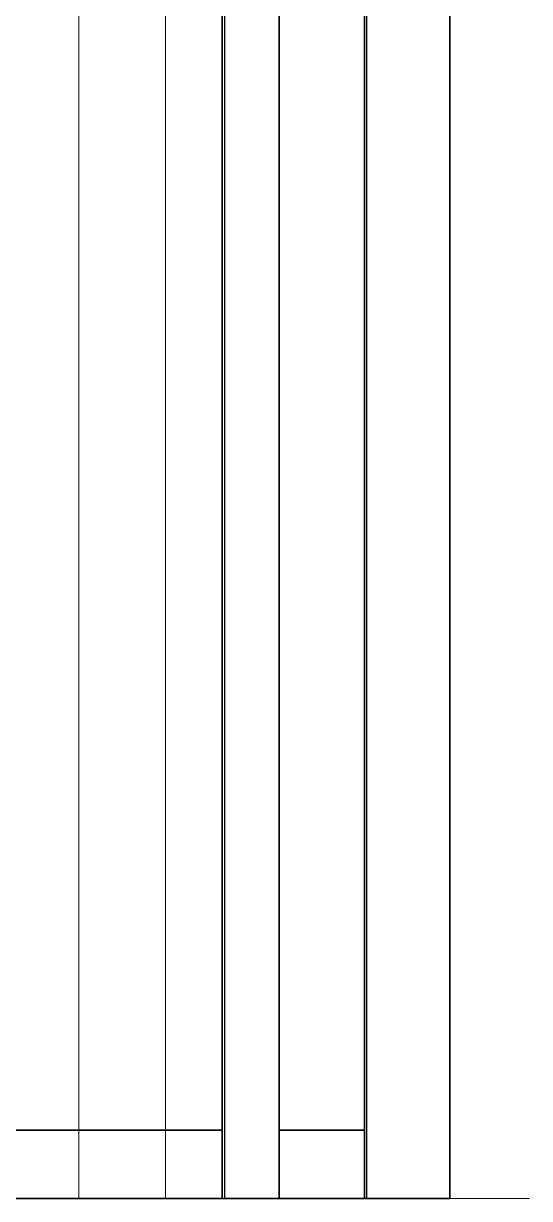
# Model space of a CAD drawing. Header units: millimetres. Extents: x -1379 to 1385823, y -4884429 to 548763.
# Drawn here: x 328459 to 328904, y -2335150 to -2334118 of the extents above; entities that cross this region are included whole.
import ezdxf

# ---------------------------------------------------------------- set-up
doc = ezdxf.new("R2010")
doc.units = ezdxf.units.MM
doc.layers.add('000 - CONCRETE_EX_LOUVERS_DEF_SUB', color=7, linetype='Continuous', plot=False)

# ---------------------------------------------------------------- blocks, each defined once
blk = doc.blocks.new('DPA_CP_Entrance Louver Grill Vertical Z - Louver Grill Vertical Z-5247632-IV01 - ELEVATION 4')
at = {"layer": '000 - CONCRETE_EX_LOUVERS_DEF_SUB', "color": 7}
for p, q in [((2315227.7, 109825), (2315227.7, 111625)), ((2315277.7, 111625), (2315277.7, 109825)), ((2315277.7, 109825), (2315277.7, 111625)), ((2315277.7, 111625), (2315277.7, 109825)), ((2315277.7, 109825), (2315277.7, 111625)), ((2315352.7, 111625), (2315352.7, 109825)), ((2315352.7, 109825), (2315352.7, 111625)), ((2315352.7, 111625), (2315352.7, 109825)), ((2315352.7, 109825), (2315352.7, 111625)), ((2315354.7, 109825), (2315354.7, 111625)), ((2315354.7, 109825), (2315354.7, 111625)), ((2315427.7, 111625), (2315427.7, 109825)), ((2315427.7, 111625), (2315427.7, 109825)), ((2315427.7, 109825), (2315427.7, 111625)), ((2315427.7, 109825), (2315427.7, 111625)), ((2315227.7, 109885), (2315227.7, 111575)), ((2315227.7, 109885), (2315227.7, 111575)), ((2315227.7, 109885), (2315227.7, 111575)), ((2315277.7, 109825), (2315277.7, 109885)), ((2315277.7, 109885), (2315352.7, 109885)), ((2315352.7, 109885), (2315277.7, 109885)), ((2315277.7, 109885), (2315277.7, 109825)), ((2315352.7, 109885), (2315352.7, 109825)), ((2315352.7, 109825), (2315352.7, 109885)), ((2315277.7, 109825), (2315227.7, 109825)), ((2315227.7, 109825), (2315277.7, 109825)), ((2315277.7, 109825), (2315227.7, 109825)), ((2315227.7, 109825), (2315277.7, 109825)), ((2315352.7, 109825), (2315277.7, 109825)), ((2315277.7, 109825), (2315352.7, 109825)), ((2315353.3, 109825), (2315354.7, 109825)), ((2315427.7, 109825), (2315353.3, 109825)), ((2315353.3, 109825), (2315427.7, 109825)), ((2315354.7, 109825), (2315353.3, 109825)), ((2315354.7, 109825), (2315427.7, 109825)), ((2315427.7, 109825), (2315354.7, 109825))]:
    blk.add_line(p, q, dxfattribs=at)
blk = doc.blocks.new('GM_Louver Grill Vertical Z1 - Z Profile-5053999-IV01 - ELEVATION 4')
at = {"layer": '000 - CONCRETE_EX_LOUVERS_DEF_SUB', "color": 7, "lineweight": 9}
for p, q in [((2315352.7, 111625), (2315352.7, 109825)), ((2315352.7, 109825), (2315352.7, 111625)), ((2315427.7, 109825), (2315427.7, 111625)), ((2315427.7, 109825), (2315427.7, 111625)), ((2315427.7, 109825), (2315427.7, 111625)), ((2315353.3, 109825), (2315354.7, 109825)), ((2315425.7, 109825), (2315353.3, 109825)), ((2315354.7, 109825), (2315427.7, 109825)), ((2315427.7, 109825), (2315425.7, 109825))]:
    blk.add_line(p, q, dxfattribs=at)
blk = doc.blocks.new('DPA_CP_Entrance Louver Grill Vertical Z - Louver Grill Vertical Z-5053933-IV01 - ELEVATION 4')
at = {"layer": '000 - CONCRETE_EX_LOUVERS_DEF_SUB', "color": 7}
for p, q in [((2315277.7, 111625), (2315277.7, 109825)), ((2315277.7, 109825), (2315277.7, 111625)), ((2315277.7, 111625), (2315277.7, 109825)), ((2315277.7, 109825), (2315277.7, 111625)), ((2315352.7, 111625), (2315352.7, 109825)), ((2315352.7, 109825), (2315352.7, 111625)), ((2315352.7, 111625), (2315352.7, 109825)), ((2315352.7, 109825), (2315352.7, 111625)), ((2315427.7, 111625), (2315427.7, 109825)), ((2315427.7, 111625), (2315427.7, 109825)), ((2315427.7, 109825), (2315427.7, 111625)), ((2315427.7, 109825), (2315427.7, 111625)), ((2315227.7, 109885), (2315227.7, 111575)), ((2315227.7, 109885), (2315227.7, 111575)), ((2315227.7, 109885), (2315227.7, 111575)), ((2315227.7, 109885), (2315227.7, 111575)), ((2315277.7, 109825), (2315277.7, 109885)), ((2315277.7, 109885), (2315352.7, 109885)), ((2315352.7, 109885), (2315277.7, 109885)), ((2315277.7, 109885), (2315277.7, 109825)), ((2315352.7, 109885), (2315352.7, 109825)), ((2315352.7, 109825), (2315352.7, 109885)), ((2315277.7, 109825), (2315227.7, 109825)), ((2315227.7, 109825), (2315277.7, 109825)), ((2315277.7, 109825), (2315227.7, 109825)), ((2315227.7, 109825), (2315277.7, 109825)), ((2315352.7, 109825), (2315277.7, 109825)), ((2315277.7, 109825), (2315352.7, 109825)), ((2315353.3, 109825), (2315354.7, 109825)), ((2315427.7, 109825), (2315353.3, 109825)), ((2315353.3, 109825), (2315427.7, 109825)), ((2315354.7, 109825), (2315353.3, 109825)), ((2315354.7, 109825), (2315427.7, 109825)), ((2315427.7, 109825), (2315354.7, 109825))]:
    blk.add_line(p, q, dxfattribs=at)
blk = doc.blocks.new('DPA_CP_Entrance Louver Grill Vertical Z - Louver Grill Vertical Z-V168-IV01 - ELEVATION 4')
at = {"layer": '000 - CONCRETE_EX_LOUVERS_DEF_SUB', "color": 7}
for p, q in [((2315277.7, 111625), (2315277.7, 109825)), ((2315277.7, 109825), (2315277.7, 111625)), ((2315277.7, 111625), (2315277.7, 109825)), ((2315277.7, 109825), (2315277.7, 111625)), ((2315352.7, 111625), (2315352.7, 109825)), ((2315352.7, 109825), (2315352.7, 111625)), ((2315352.7, 111625), (2315352.7, 109825)), ((2315352.7, 109825), (2315352.7, 111625)), ((2315427.7, 111625), (2315427.7, 109825)), ((2315427.7, 111625), (2315427.7, 109825)), ((2315427.7, 109825), (2315427.7, 111625)), ((2315427.7, 109825), (2315427.7, 111625)), ((2315227.7, 109885), (2315227.7, 111575)), ((2315227.7, 109885), (2315227.7, 111575)), ((2315227.7, 109885), (2315227.7, 111575)), ((2315227.7, 109885), (2315227.7, 111575)), ((2315277.7, 109825), (2315277.7, 109885)), ((2315277.7, 109885), (2315352.7, 109885)), ((2315352.7, 109885), (2315277.7, 109885)), ((2315277.7, 109885), (2315277.7, 109825)), ((2315352.7, 109885), (2315352.7, 109825)), ((2315352.7, 109825), (2315352.7, 109885)), ((2315277.7, 109825), (2315227.7, 109825)), ((2315227.7, 109825), (2315277.7, 109825)), ((2315277.7, 109825), (2315227.7, 109825)), ((2315227.7, 109825), (2315277.7, 109825)), ((2315352.7, 109825), (2315277.7, 109825)), ((2315277.7, 109825), (2315352.7, 109825)), ((2315353.3, 109825), (2315354.7, 109825)), ((2315427.7, 109825), (2315353.3, 109825)), ((2315353.3, 109825), (2315427.7, 109825)), ((2315354.7, 109825), (2315353.3, 109825)), ((2315354.7, 109825), (2315427.7, 109825)), ((2315427.7, 109825), (2315354.7, 109825))]:
    blk.add_line(p, q, dxfattribs=at)
blk = doc.blocks.new('GM_Louver Grill Vertical Z1 - Z Profile-V169-IV01 - ELEVATION 4')
at = {"layer": '000 - CONCRETE_EX_LOUVERS_DEF_SUB', "color": 7, "lineweight": 9}
for p, q in [((2315352.7, 111625), (2315352.7, 109825)), ((2315352.7, 109825), (2315352.7, 111625)), ((2315427.7, 109825), (2315427.7, 111625)), ((2315427.7, 109825), (2315427.7, 111625)), ((2315427.7, 109825), (2315427.7, 111625)), ((2315353.3, 109825), (2315354.7, 109825)), ((2315425.7, 109825), (2315353.3, 109825)), ((2315354.7, 109825), (2315427.7, 109825)), ((2315427.7, 109825), (2315425.7, 109825))]:
    blk.add_line(p, q, dxfattribs=at)
blk = doc.blocks.new('GM_Louver Grill Vertical Z1 - Z Profile-V170-IV01 - ELEVATION 4')
at = {"layer": '000 - CONCRETE_EX_LOUVERS_DEF_SUB', "color": 7, "lineweight": 9}
for p, q in [((2315352.7, 111625), (2315352.7, 109825)), ((2315352.7, 109825), (2315352.7, 111625)), ((2315427.7, 109825), (2315427.7, 111625)), ((2315427.7, 109825), (2315427.7, 111625)), ((2315427.7, 109825), (2315427.7, 111625)), ((2315353.3, 109825), (2315354.7, 109825)), ((2315425.7, 109825), (2315353.3, 109825)), ((2315354.7, 109825), (2315427.7, 109825)), ((2315427.7, 109825), (2315425.7, 109825))]:
    blk.add_line(p, q, dxfattribs=at)
blk = doc.blocks.new('GM_Louver Grill Vertical Z1 - Z Profile-V171-IV01 - ELEVATION 4')
at = {"layer": '000 - CONCRETE_EX_LOUVERS_DEF_SUB', "color": 7, "lineweight": 9}
for p, q in [((2315352.7, 111625), (2315352.7, 109825)), ((2315352.7, 109825), (2315352.7, 111625)), ((2315427.7, 109825), (2315427.7, 111625)), ((2315427.7, 109825), (2315427.7, 111625)), ((2315427.7, 109825), (2315427.7, 111625)), ((2315353.3, 109825), (2315354.7, 109825)), ((2315425.7, 109825), (2315353.3, 109825)), ((2315354.7, 109825), (2315427.7, 109825)), ((2315427.7, 109825), (2315425.7, 109825))]:
    blk.add_line(p, q, dxfattribs=at)
blk = doc.blocks.new('GM_Louver Grill Vertical Z1 - Z Profile-V172-IV01 - ELEVATION 4')
at = {"layer": '000 - CONCRETE_EX_LOUVERS_DEF_SUB', "color": 7, "lineweight": 9}
for p, q in [((2315352.7, 111625), (2315352.7, 109825)), ((2315352.7, 109825), (2315352.7, 111625)), ((2315427.7, 109825), (2315427.7, 111625)), ((2315427.7, 109825), (2315427.7, 111625)), ((2315427.7, 109825), (2315427.7, 111625)), ((2315353.3, 109825), (2315354.7, 109825)), ((2315425.7, 109825), (2315353.3, 109825)), ((2315354.7, 109825), (2315427.7, 109825)), ((2315427.7, 109825), (2315425.7, 109825))]:
    blk.add_line(p, q, dxfattribs=at)
blk = doc.blocks.new('DPA_CP_Entrance Louver Grill Vertical Z - Louver Grill Vertical Z-5243039-IV01 - ELEVATION 4')
at = {"layer": '000 - CONCRETE_EX_LOUVERS_DEF_SUB', "color": 7}
for p, q in [((2315277.7, 111625), (2315277.7, 109825)), ((2315277.7, 109825), (2315277.7, 111625)), ((2315277.7, 109825), (2315277.7, 111625)), ((2315277.7, 109825), (2315277.7, 111625)), ((2315227.7, 109885), (2315227.7, 111575)), ((2315227.7, 109885), (2315227.7, 111575)), ((2315227.7, 111575), (2315227.7, 109885)), ((2315227.7, 109885), (2315227.7, 111575)), ((2315227.7, 109885), (2315227.7, 111575)), ((2315227.7, 109885), (2315227.7, 111575)), ((2315227.7, 109885), (2313960.2, 109885)), ((2315227.7, 109885), (2313960.2, 109885)), ((2313960.2, 109885), (2315227.7, 109885)), ((2315227.7, 109885), (2313960.2, 109885)), ((2315277.7, 109825), (2315277.7, 109885)), ((2315277.7, 109885), (2315277.7, 109825)), ((2313909.7, 109825), (2315277.7, 109825)), ((2315277.7, 109825), (2313909.7, 109825)), ((2315277.7, 109825), (2315227.7, 109825)), ((2315227.7, 109825), (2315277.7, 109825)), ((2315227.7, 109825), (2315229.7, 109825)), ((2315277.7, 109825), (2315227.7, 109825)), ((2315229.7, 109825), (2315277.7, 109825))]:
    blk.add_line(p, q, dxfattribs=at)
blk = doc.blocks.new('GM_Louver Grill Vertical Z1 - Z Profile-V173-IV01 - ELEVATION 4')
at = {"layer": '000 - CONCRETE_EX_LOUVERS_DEF_SUB', "color": 7, "lineweight": 9}
blk.add_line((2315227.7, 109885), (2315227.7, 111575), dxfattribs=at)
blk = doc.blocks.new('DPA_CP_Entrance Louver Grill Vertical Z - Louver Grill Vertical Z-5242974-IV01 - ELEVATION 4')
at = {"layer": '000 - CONCRETE_EX_LOUVERS_DEF_SUB', "color": 7}
for p, q in [((2315227.7, 111625), (2315227.7, 109825)), ((2315227.7, 109825), (2315227.7, 111625)), ((2315229.7, 111625), (2315229.7, 109825)), ((2315229.7, 111625), (2315229.7, 109825)), ((2315277.7, 109825), (2315277.7, 111625)), ((2315277.7, 109825), (2315277.7, 111625)), ((2315277.7, 111625), (2315277.7, 109825)), ((2315277.7, 111625), (2315277.7, 109825)), ((2315227.7, 111575), (2315227.7, 109885)), ((2315227.7, 109885), (2315227.7, 111575)), ((2315227.7, 111575), (2315227.7, 109885)), ((2315227.7, 109885), (2315227.7, 111575)), ((2313960.2, 109885), (2315227.7, 109885)), ((2313960.2, 109885), (2315227.7, 109885)), ((2315227.7, 109885), (2313960.2, 109885)), ((2313960.2, 109885), (2315227.7, 109885)), ((2315277.7, 109825), (2315277.7, 109885)), ((2315277.7, 109885), (2315277.7, 109825)), ((2315277.7, 109825), (2313910.2, 109825)), ((2313910.2, 109825), (2315277.7, 109825)), ((2315227.7, 109825), (2315277.7, 109825)), ((2315277.7, 109825), (2315227.7, 109825)), ((2315227.7, 109825), (2315277.7, 109825)), ((2315229.7, 109825), (2315227.7, 109825)), ((2315277.7, 109825), (2315229.7, 109825))]:
    blk.add_line(p, q, dxfattribs=at)
blk = doc.blocks.new('GM_Louver Grill Vertical Z1 - Z Profile-V175-IV01 - ELEVATION 4')
at = {"layer": '000 - CONCRETE_EX_LOUVERS_DEF_SUB', "color": 7, "lineweight": 9}
blk.add_line((2311866.5, 109825), (2311866.5, 111625), dxfattribs=at)

msp = doc.modelspace()

# ---------------------------------------------------------------- linework, layer by layer
at = {"layer": '000 - CONCRETE_EX_LOUVERS_DEF_SUB', "color": 7, "lineweight": 9}
for p, q in [((324778.8, -2335150.4), (328903.8, -2335150.4)), ((328893.8, -2335150.4), (327320.8, -2335150.4)), ((328633.8, -2335150.4), (328433.8, -2335150.4)), ((328433.8, -2335150.4), (328633.8, -2335150.4)), ((328903.8, -2335150.4), (328893.8, -2335150.4))]:
    msp.add_line(p, q, dxfattribs=at)

# ---------------------------------------------------------------- block references
at = {"layer": '000 - CONCRETE_EX_LOUVERS_DEF_SUB', "color": 7}
for name, p in [('DPA_CP_Entrance Louver Grill Vertical Z - Louver Grill Vertical Z-5243039-IV01 - ELEVATION 4', (-1986593.9, -2444975.4)), ('DPA_CP_Entrance Louver Grill Vertical Z - Louver Grill Vertical Z-5242974-IV01 - ELEVATION 4', (-1986593.9, -2444975.4)), ('GM_Louver Grill Vertical Z1 - Z Profile-V175-IV01 - ELEVATION 4', (-1983358.7, -2444975.4)), ('GM_Louver Grill Vertical Z1 - Z Profile-V175-IV01 - ELEVATION 4', (-1983282.6, -2444975.4)), ('DPA_CP_Entrance Louver Grill Vertical Z - Louver Grill Vertical Z-5247632-IV01 - ELEVATION 4', (-1986593.9, -2444975.4)), ('DPA_CP_Entrance Louver Grill Vertical Z - Louver Grill Vertical Z-5053933-IV01 - ELEVATION 4', (-1986593.9, -2444975.4)), ('DPA_CP_Entrance Louver Grill Vertical Z - Louver Grill Vertical Z-5053933-IV01 - ELEVATION 4', (-1986593.9, -2444975.4)), ('DPA_CP_Entrance Louver Grill Vertical Z - Louver Grill Vertical Z-5053933-IV01 - ELEVATION 4', (-1986593.9, -2444975.4)), ('DPA_CP_Entrance Louver Grill Vertical Z - Louver Grill Vertical Z-5053933-IV01 - ELEVATION 4', (-1986593.9, -2444975.4)), ('DPA_CP_Entrance Louver Grill Vertical Z - Louver Grill Vertical Z-5053933-IV01 - ELEVATION 4', (-1986593.9, -2444975.4)), ('DPA_CP_Entrance Louver Grill Vertical Z - Louver Grill Vertical Z-5053933-IV01 - ELEVATION 4', (-1986593.9, -2444975.4)), ('DPA_CP_Entrance Louver Grill Vertical Z - Louver Grill Vertical Z-5053933-IV01 - ELEVATION 4', (-1986593.9, -2444975.4)), ('DPA_CP_Entrance Louver Grill Vertical Z - Louver Grill Vertical Z-5053933-IV01 - ELEVATION 4', (-1986593.9, -2444975.4)), ('DPA_CP_Entrance Louver Grill Vertical Z - Louver Grill Vertical Z-5053933-IV01 - ELEVATION 4', (-1986593.9, -2444975.4)), ('DPA_CP_Entrance Louver Grill Vertical Z - Louver Grill Vertical Z-V168-IV01 - ELEVATION 4', (-1986593.9, -2444975.4)), ('GM_Louver Grill Vertical Z1 - Z Profile-5053999-IV01 - ELEVATION 4', (-1986593.9, -2444975.4)), ('GM_Louver Grill Vertical Z1 - Z Profile-5053999-IV01 - ELEVATION 4', (-1986593.9, -2444975.4)), ('GM_Louver Grill Vertical Z1 - Z Profile-5053999-IV01 - ELEVATION 4', (-1986593.9, -2444975.4)), ('GM_Louver Grill Vertical Z1 - Z Profile-5053999-IV01 - ELEVATION 4', (-1986593.9, -2444975.4)), ('GM_Louver Grill Vertical Z1 - Z Profile-5053999-IV01 - ELEVATION 4', (-1986593.9, -2444975.4)), ('GM_Louver Grill Vertical Z1 - Z Profile-5053999-IV01 - ELEVATION 4', (-1986593.9, -2444975.4)), ('GM_Louver Grill Vertical Z1 - Z Profile-5053999-IV01 - ELEVATION 4', (-1986593.9, -2444975.4)), ('GM_Louver Grill Vertical Z1 - Z Profile-5053999-IV01 - ELEVATION 4', (-1986593.9, -2444975.4)), ('GM_Louver Grill Vertical Z1 - Z Profile-5053999-IV01 - ELEVATION 4', (-1986593.9, -2444975.4)), ('GM_Louver Grill Vertical Z1 - Z Profile-5053999-IV01 - ELEVATION 4', (-1986593.9, -2444975.4)), ('GM_Louver Grill Vertical Z1 - Z Profile-5053999-IV01 - ELEVATION 4', (-1986593.9, -2444975.4)), ('GM_Louver Grill Vertical Z1 - Z Profile-5053999-IV01 - ELEVATION 4', (-1986593.9, -2444975.4)), ('GM_Louver Grill Vertical Z1 - Z Profile-5053999-IV01 - ELEVATION 4', (-1986593.9, -2444975.4)), ('GM_Louver Grill Vertical Z1 - Z Profile-5053999-IV01 - ELEVATION 4', (-1986593.9, -2444975.4)), ('GM_Louver Grill Vertical Z1 - Z Profile-5053999-IV01 - ELEVATION 4', (-1986593.9, -2444975.4)), ('GM_Louver Grill Vertical Z1 - Z Profile-5053999-IV01 - ELEVATION 4', (-1986593.9, -2444975.4)), ('GM_Louver Grill Vertical Z1 - Z Profile-5053999-IV01 - ELEVATION 4', (-1986593.9, -2444975.4)), ('GM_Louver Grill Vertical Z1 - Z Profile-5053999-IV01 - ELEVATION 4', (-1986593.9, -2444975.4)), ('GM_Louver Grill Vertical Z1 - Z Profile-5053999-IV01 - ELEVATION 4', (-1986593.9, -2444975.4)), ('GM_Louver Grill Vertical Z1 - Z Profile-5053999-IV01 - ELEVATION 4', (-1986593.9, -2444975.4)), ('GM_Louver Grill Vertical Z1 - Z Profile-5053999-IV01 - ELEVATION 4', (-1986593.9, -2444975.4)), ('GM_Louver Grill Vertical Z1 - Z Profile-5053999-IV01 - ELEVATION 4', (-1986593.9, -2444975.4)), ('GM_Louver Grill Vertical Z1 - Z Profile-5053999-IV01 - ELEVATION 4', (-1986593.9, -2444975.4)), ('GM_Louver Grill Vertical Z1 - Z Profile-5053999-IV01 - ELEVATION 4', (-1986593.9, -2444975.4)), ('GM_Louver Grill Vertical Z1 - Z Profile-5053999-IV01 - ELEVATION 4', (-1986593.9, -2444975.4)), ('GM_Louver Grill Vertical Z1 - Z Profile-5053999-IV01 - ELEVATION 4', (-1986593.9, -2444975.4)), ('GM_Louver Grill Vertical Z1 - Z Profile-5053999-IV01 - ELEVATION 4', (-1986593.9, -2444975.4)), ('GM_Louver Grill Vertical Z1 - Z Profile-5053999-IV01 - ELEVATION 4', (-1986593.9, -2444975.4)), ('GM_Louver Grill Vertical Z1 - Z Profile-5053999-IV01 - ELEVATION 4', (-1986593.9, -2444975.4)), ('GM_Louver Grill Vertical Z1 - Z Profile-5053999-IV01 - ELEVATION 4', (-1986593.9, -2444975.4)), ('GM_Louver Grill Vertical Z1 - Z Profile-5053999-IV01 - ELEVATION 4', (-1986593.9, -2444975.4)), ('GM_Louver Grill Vertical Z1 - Z Profile-5053999-IV01 - ELEVATION 4', (-1986593.9, -2444975.4)), ('GM_Louver Grill Vertical Z1 - Z Profile-V169-IV01 - ELEVATION 4', (-1986593.9, -2444975.4)), ('GM_Louver Grill Vertical Z1 - Z Profile-V169-IV01 - ELEVATION 4', (-1986593.9, -2444975.4)), ('GM_Louver Grill Vertical Z1 - Z Profile-V169-IV01 - ELEVATION 4', (-1986593.9, -2444975.4)), ('GM_Louver Grill Vertical Z1 - Z Profile-V169-IV01 - ELEVATION 4', (-1986593.9, -2444975.4)), ('GM_Louver Grill Vertical Z1 - Z Profile-V169-IV01 - ELEVATION 4', (-1986593.9, -2444975.4)), ('GM_Louver Grill Vertical Z1 - Z Profile-V169-IV01 - ELEVATION 4', (-1986593.9, -2444975.4)), ('GM_Louver Grill Vertical Z1 - Z Profile-V169-IV01 - ELEVATION 4', (-1986593.9, -2444975.4)), ('GM_Louver Grill Vertical Z1 - Z Profile-V169-IV01 - ELEVATION 4', (-1986593.9, -2444975.4)), ('GM_Louver Grill Vertical Z1 - Z Profile-V169-IV01 - ELEVATION 4', (-1986593.9, -2444975.4)), ('GM_Louver Grill Vertical Z1 - Z Profile-V169-IV01 - ELEVATION 4', (-1986593.9, -2444975.4)), ('GM_Louver Grill Vertical Z1 - Z Profile-V169-IV01 - ELEVATION 4', (-1986593.9, -2444975.4)), ('GM_Louver Grill Vertical Z1 - Z Profile-V169-IV01 - ELEVATION 4', (-1986593.9, -2444975.4)), ('GM_Louver Grill Vertical Z1 - Z Profile-V169-IV01 - ELEVATION 4', (-1986593.9, -2444975.4)), ('GM_Louver Grill Vertical Z1 - Z Profile-5053999-IV01 - ELEVATION 4', (-1986593.9, -2444975.4)), ('GM_Louver Grill Vertical Z1 - Z Profile-5053999-IV01 - ELEVATION 4', (-1986593.9, -2444975.4)), ('GM_Louver Grill Vertical Z1 - Z Profile-5053999-IV01 - ELEVATION 4', (-1986593.9, -2444975.4)), ('GM_Louver Grill Vertical Z1 - Z Profile-5053999-IV01 - ELEVATION 4', (-1986593.9, -2444975.4)), ('GM_Louver Grill Vertical Z1 - Z Profile-V169-IV01 - ELEVATION 4', (-1986593.9, -2444975.4)), ('GM_Louver Grill Vertical Z1 - Z Profile-5053999-IV01 - ELEVATION 4', (-1986593.9, -2444975.4)), ('GM_Louver Grill Vertical Z1 - Z Profile-V169-IV01 - ELEVATION 4', (-1986593.9, -2444975.4)), ('GM_Louver Grill Vertical Z1 - Z Profile-V169-IV01 - ELEVATION 4', (-1986593.9, -2444975.4)), ('GM_Louver Grill Vertical Z1 - Z Profile-V169-IV01 - ELEVATION 4', (-1986593.9, -2444975.4)), ('GM_Louver Grill Vertical Z1 - Z Profile-V169-IV01 - ELEVATION 4', (-1986593.9, -2444975.4)), ('GM_Louver Grill Vertical Z1 - Z Profile-V169-IV01 - ELEVATION 4', (-1986593.9, -2444975.4)), ('GM_Louver Grill Vertical Z1 - Z Profile-V169-IV01 - ELEVATION 4', (-1986593.9, -2444975.4)), ('GM_Louver Grill Vertical Z1 - Z Profile-V169-IV01 - ELEVATION 4', (-1986593.9, -2444975.4)), ('GM_Louver Grill Vertical Z1 - Z Profile-V169-IV01 - ELEVATION 4', (-1986593.9, -2444975.4)), ('GM_Louver Grill Vertical Z1 - Z Profile-V169-IV01 - ELEVATION 4', (-1986593.9, -2444975.4)), ('GM_Louver Grill Vertical Z1 - Z Profile-V169-IV01 - ELEVATION 4', (-1986593.9, -2444975.4)), ('GM_Louver Grill Vertical Z1 - Z Profile-V169-IV01 - ELEVATION 4', (-1986593.9, -2444975.4)), ('GM_Louver Grill Vertical Z1 - Z Profile-V169-IV01 - ELEVATION 4', (-1986593.9, -2444975.4)), ('GM_Louver Grill Vertical Z1 - Z Profile-V169-IV01 - ELEVATION 4', (-1986593.9, -2444975.4)), ('GM_Louver Grill Vertical Z1 - Z Profile-V169-IV01 - ELEVATION 4', (-1986593.9, -2444975.4)), ('GM_Louver Grill Vertical Z1 - Z Profile-V169-IV01 - ELEVATION 4', (-1986593.9, -2444975.4)), ('GM_Louver Grill Vertical Z1 - Z Profile-V169-IV01 - ELEVATION 4', (-1986593.9, -2444975.4)), ('GM_Louver Grill Vertical Z1 - Z Profile-V169-IV01 - ELEVATION 4', (-1986593.9, -2444975.4)), ('GM_Louver Grill Vertical Z1 - Z Profile-V169-IV01 - ELEVATION 4', (-1986593.9, -2444975.4)), ('GM_Louver Grill Vertical Z1 - Z Profile-V169-IV01 - ELEVATION 4', (-1986593.9, -2444975.4)), ('GM_Louver Grill Vertical Z1 - Z Profile-V169-IV01 - ELEVATION 4', (-1986593.9, -2444975.4)), ('GM_Louver Grill Vertical Z1 - Z Profile-V169-IV01 - ELEVATION 4', (-1986593.9, -2444975.4)), ('GM_Louver Grill Vertical Z1 - Z Profile-V169-IV01 - ELEVATION 4', (-1986593.9, -2444975.4)), ('GM_Louver Grill Vertical Z1 - Z Profile-V169-IV01 - ELEVATION 4', (-1986593.9, -2444975.4)), ('GM_Louver Grill Vertical Z1 - Z Profile-V169-IV01 - ELEVATION 4', (-1986593.9, -2444975.4)), ('GM_Louver Grill Vertical Z1 - Z Profile-V169-IV01 - ELEVATION 4', (-1986593.9, -2444975.4)), ('GM_Louver Grill Vertical Z1 - Z Profile-V169-IV01 - ELEVATION 4', (-1986593.9, -2444975.4)), ('GM_Louver Grill Vertical Z1 - Z Profile-V169-IV01 - ELEVATION 4', (-1986593.9, -2444975.4)), ('GM_Louver Grill Vertical Z1 - Z Profile-V169-IV01 - ELEVATION 4', (-1986593.9, -2444975.4)), ('GM_Louver Grill Vertical Z1 - Z Profile-V169-IV01 - ELEVATION 4', (-1986593.9, -2444975.4)), ('GM_Louver Grill Vertical Z1 - Z Profile-V169-IV01 - ELEVATION 4', (-1986593.9, -2444975.4)), ('GM_Louver Grill Vertical Z1 - Z Profile-V169-IV01 - ELEVATION 4', (-1986593.9, -2444975.4)), ('GM_Louver Grill Vertical Z1 - Z Profile-V169-IV01 - ELEVATION 4', (-1986593.9, -2444975.4)), ('GM_Louver Grill Vertical Z1 - Z Profile-V169-IV01 - ELEVATION 4', (-1986593.9, -2444975.4)), ('GM_Louver Grill Vertical Z1 - Z Profile-V169-IV01 - ELEVATION 4', (-1986593.9, -2444975.4)), ('GM_Louver Grill Vertical Z1 - Z Profile-V169-IV01 - ELEVATION 4', (-1986593.9, -2444975.4)), ('GM_Louver Grill Vertical Z1 - Z Profile-V169-IV01 - ELEVATION 4', (-1986593.9, -2444975.4)), ('GM_Louver Grill Vertical Z1 - Z Profile-V169-IV01 - ELEVATION 4', (-1986593.9, -2444975.4)), ('GM_Louver Grill Vertical Z1 - Z Profile-V169-IV01 - ELEVATION 4', (-1986593.9, -2444975.4)), ('GM_Louver Grill Vertical Z1 - Z Profile-V170-IV01 - ELEVATION 4', (-1986593.9, -2444975.4)), ('GM_Louver Grill Vertical Z1 - Z Profile-V170-IV01 - ELEVATION 4', (-1986593.9, -2444975.4)), ('GM_Louver Grill Vertical Z1 - Z Profile-V170-IV01 - ELEVATION 4', (-1986593.9, -2444975.4)), ('GM_Louver Grill Vertical Z1 - Z Profile-V170-IV01 - ELEVATION 4', (-1986593.9, -2444975.4)), ('GM_Louver Grill Vertical Z1 - Z Profile-V170-IV01 - ELEVATION 4', (-1986593.9, -2444975.4)), ('GM_Louver Grill Vertical Z1 - Z Profile-V170-IV01 - ELEVATION 4', (-1986593.9, -2444975.4)), ('GM_Louver Grill Vertical Z1 - Z Profile-V170-IV01 - ELEVATION 4', (-1986593.9, -2444975.4)), ('GM_Louver Grill Vertical Z1 - Z Profile-V170-IV01 - ELEVATION 4', (-1986593.9, -2444975.4)), ('GM_Louver Grill Vertical Z1 - Z Profile-V170-IV01 - ELEVATION 4', (-1986593.9, -2444975.4)), ('GM_Louver Grill Vertical Z1 - Z Profile-V170-IV01 - ELEVATION 4', (-1986593.9, -2444975.4)), ('GM_Louver Grill Vertical Z1 - Z Profile-V170-IV01 - ELEVATION 4', (-1986593.9, -2444975.4)), ('GM_Louver Grill Vertical Z1 - Z Profile-V170-IV01 - ELEVATION 4', (-1986593.9, -2444975.4)), ('GM_Louver Grill Vertical Z1 - Z Profile-V170-IV01 - ELEVATION 4', (-1986593.9, -2444975.4)), ('GM_Louver Grill Vertical Z1 - Z Profile-V170-IV01 - ELEVATION 4', (-1986593.9, -2444975.4)), ('GM_Louver Grill Vertical Z1 - Z Profile-V170-IV01 - ELEVATION 4', (-1986593.9, -2444975.4)), ('GM_Louver Grill Vertical Z1 - Z Profile-V170-IV01 - ELEVATION 4', (-1986593.9, -2444975.4)), ('GM_Louver Grill Vertical Z1 - Z Profile-V170-IV01 - ELEVATION 4', (-1986593.9, -2444975.4)), ('GM_Louver Grill Vertical Z1 - Z Profile-V170-IV01 - ELEVATION 4', (-1986593.9, -2444975.4)), ('GM_Louver Grill Vertical Z1 - Z Profile-V170-IV01 - ELEVATION 4', (-1986593.9, -2444975.4)), ('GM_Louver Grill Vertical Z1 - Z Profile-V170-IV01 - ELEVATION 4', (-1986593.9, -2444975.4)), ('GM_Louver Grill Vertical Z1 - Z Profile-V170-IV01 - ELEVATION 4', (-1986593.9, -2444975.4)), ('GM_Louver Grill Vertical Z1 - Z Profile-V170-IV01 - ELEVATION 4', (-1986593.9, -2444975.4)), ('GM_Louver Grill Vertical Z1 - Z Profile-V170-IV01 - ELEVATION 4', (-1986593.9, -2444975.4)), ('GM_Louver Grill Vertical Z1 - Z Profile-V170-IV01 - ELEVATION 4', (-1986593.9, -2444975.4)), ('GM_Louver Grill Vertical Z1 - Z Profile-V170-IV01 - ELEVATION 4', (-1986593.9, -2444975.4)), ('GM_Louver Grill Vertical Z1 - Z Profile-V170-IV01 - ELEVATION 4', (-1986593.9, -2444975.4)), ('GM_Louver Grill Vertical Z1 - Z Profile-V170-IV01 - ELEVATION 4', (-1986593.9, -2444975.4)), ('GM_Louver Grill Vertical Z1 - Z Profile-V170-IV01 - ELEVATION 4', (-1986593.9, -2444975.4)), ('GM_Louver Grill Vertical Z1 - Z Profile-V170-IV01 - ELEVATION 4', (-1986593.9, -2444975.4)), ('GM_Louver Grill Vertical Z1 - Z Profile-V170-IV01 - ELEVATION 4', (-1986593.9, -2444975.4)), ('GM_Louver Grill Vertical Z1 - Z Profile-V170-IV01 - ELEVATION 4', (-1986593.9, -2444975.4)), ('GM_Louver Grill Vertical Z1 - Z Profile-V170-IV01 - ELEVATION 4', (-1986593.9, -2444975.4)), ('GM_Louver Grill Vertical Z1 - Z Profile-V170-IV01 - ELEVATION 4', (-1986593.9, -2444975.4)), ('GM_Louver Grill Vertical Z1 - Z Profile-V170-IV01 - ELEVATION 4', (-1986593.9, -2444975.4)), ('GM_Louver Grill Vertical Z1 - Z Profile-V170-IV01 - ELEVATION 4', (-1986593.9, -2444975.4)), ('GM_Louver Grill Vertical Z1 - Z Profile-V170-IV01 - ELEVATION 4', (-1986593.9, -2444975.4)), ('GM_Louver Grill Vertical Z1 - Z Profile-V170-IV01 - ELEVATION 4', (-1986593.9, -2444975.4)), ('GM_Louver Grill Vertical Z1 - Z Profile-V170-IV01 - ELEVATION 4', (-1986593.9, -2444975.4)), ('GM_Louver Grill Vertical Z1 - Z Profile-V171-IV01 - ELEVATION 4', (-1986593.9, -2444975.4)), ('GM_Louver Grill Vertical Z1 - Z Profile-V171-IV01 - ELEVATION 4', (-1986593.9, -2444975.4)), ('GM_Louver Grill Vertical Z1 - Z Profile-V171-IV01 - ELEVATION 4', (-1986593.9, -2444975.4)), ('GM_Louver Grill Vertical Z1 - Z Profile-V171-IV01 - ELEVATION 4', (-1986593.9, -2444975.4)), ('GM_Louver Grill Vertical Z1 - Z Profile-V170-IV01 - ELEVATION 4', (-1986593.9, -2444975.4)), ('GM_Louver Grill Vertical Z1 - Z Profile-V170-IV01 - ELEVATION 4', (-1986593.9, -2444975.4)), ('GM_Louver Grill Vertical Z1 - Z Profile-V170-IV01 - ELEVATION 4', (-1986593.9, -2444975.4)), ('GM_Louver Grill Vertical Z1 - Z Profile-V170-IV01 - ELEVATION 4', (-1986593.9, -2444975.4)), ('GM_Louver Grill Vertical Z1 - Z Profile-V170-IV01 - ELEVATION 4', (-1986593.9, -2444975.4)), ('GM_Louver Grill Vertical Z1 - Z Profile-V170-IV01 - ELEVATION 4', (-1986593.9, -2444975.4)), ('GM_Louver Grill Vertical Z1 - Z Profile-V170-IV01 - ELEVATION 4', (-1986593.9, -2444975.4)), ('GM_Louver Grill Vertical Z1 - Z Profile-V170-IV01 - ELEVATION 4', (-1986593.9, -2444975.4)), ('GM_Louver Grill Vertical Z1 - Z Profile-V170-IV01 - ELEVATION 4', (-1986593.9, -2444975.4)), ('GM_Louver Grill Vertical Z1 - Z Profile-V170-IV01 - ELEVATION 4', (-1986593.9, -2444975.4)), ('GM_Louver Grill Vertical Z1 - Z Profile-V170-IV01 - ELEVATION 4', (-1986593.9, -2444975.4)), ('GM_Louver Grill Vertical Z1 - Z Profile-V170-IV01 - ELEVATION 4', (-1986593.9, -2444975.4)), ('GM_Louver Grill Vertical Z1 - Z Profile-V170-IV01 - ELEVATION 4', (-1986593.9, -2444975.4)), ('GM_Louver Grill Vertical Z1 - Z Profile-V171-IV01 - ELEVATION 4', (-1986593.9, -2444975.4)), ('GM_Louver Grill Vertical Z1 - Z Profile-V170-IV01 - ELEVATION 4', (-1986593.9, -2444975.4)), ('GM_Louver Grill Vertical Z1 - Z Profile-V171-IV01 - ELEVATION 4', (-1986593.9, -2444975.4)), ('GM_Louver Grill Vertical Z1 - Z Profile-V171-IV01 - ELEVATION 4', (-1986593.9, -2444975.4)), ('GM_Louver Grill Vertical Z1 - Z Profile-V171-IV01 - ELEVATION 4', (-1986593.9, -2444975.4)), ('GM_Louver Grill Vertical Z1 - Z Profile-V171-IV01 - ELEVATION 4', (-1986593.9, -2444975.4)), ('GM_Louver Grill Vertical Z1 - Z Profile-V171-IV01 - ELEVATION 4', (-1986593.9, -2444975.4)), ('GM_Louver Grill Vertical Z1 - Z Profile-V171-IV01 - ELEVATION 4', (-1986593.9, -2444975.4)), ('GM_Louver Grill Vertical Z1 - Z Profile-V171-IV01 - ELEVATION 4', (-1986593.9, -2444975.4)), ('GM_Louver Grill Vertical Z1 - Z Profile-V171-IV01 - ELEVATION 4', (-1986593.9, -2444975.4)), ('GM_Louver Grill Vertical Z1 - Z Profile-V171-IV01 - ELEVATION 4', (-1986593.9, -2444975.4)), ('GM_Louver Grill Vertical Z1 - Z Profile-V171-IV01 - ELEVATION 4', (-1986593.9, -2444975.4)), ('GM_Louver Grill Vertical Z1 - Z Profile-V171-IV01 - ELEVATION 4', (-1986593.9, -2444975.4)), ('GM_Louver Grill Vertical Z1 - Z Profile-V171-IV01 - ELEVATION 4', (-1986593.9, -2444975.4)), ('GM_Louver Grill Vertical Z1 - Z Profile-V171-IV01 - ELEVATION 4', (-1986593.9, -2444975.4)), ('GM_Louver Grill Vertical Z1 - Z Profile-V171-IV01 - ELEVATION 4', (-1986593.9, -2444975.4)), ('GM_Louver Grill Vertical Z1 - Z Profile-V171-IV01 - ELEVATION 4', (-1986593.9, -2444975.4)), ('GM_Louver Grill Vertical Z1 - Z Profile-V171-IV01 - ELEVATION 4', (-1986593.9, -2444975.4)), ('GM_Louver Grill Vertical Z1 - Z Profile-V171-IV01 - ELEVATION 4', (-1986593.9, -2444975.4)), ('GM_Louver Grill Vertical Z1 - Z Profile-V171-IV01 - ELEVATION 4', (-1986593.9, -2444975.4)), ('GM_Louver Grill Vertical Z1 - Z Profile-V171-IV01 - ELEVATION 4', (-1986593.9, -2444975.4)), ('GM_Louver Grill Vertical Z1 - Z Profile-V172-IV01 - ELEVATION 4', (-1986593.9, -2444975.4)), ('GM_Louver Grill Vertical Z1 - Z Profile-V172-IV01 - ELEVATION 4', (-1986593.9, -2444975.4)), ('GM_Louver Grill Vertical Z1 - Z Profile-V172-IV01 - ELEVATION 4', (-1986593.9, -2444975.4)), ('GM_Louver Grill Vertical Z1 - Z Profile-V172-IV01 - ELEVATION 4', (-1986593.9, -2444975.4)), ('GM_Louver Grill Vertical Z1 - Z Profile-V172-IV01 - ELEVATION 4', (-1986593.9, -2444975.4)), ('GM_Louver Grill Vertical Z1 - Z Profile-V172-IV01 - ELEVATION 4', (-1986593.9, -2444975.4)), ('GM_Louver Grill Vertical Z1 - Z Profile-V172-IV01 - ELEVATION 4', (-1986593.9, -2444975.4)), ('GM_Louver Grill Vertical Z1 - Z Profile-V172-IV01 - ELEVATION 4', (-1986593.9, -2444975.4)), ('GM_Louver Grill Vertical Z1 - Z Profile-V172-IV01 - ELEVATION 4', (-1986593.9, -2444975.4)), ('GM_Louver Grill Vertical Z1 - Z Profile-V172-IV01 - ELEVATION 4', (-1986593.9, -2444975.4)), ('GM_Louver Grill Vertical Z1 - Z Profile-V172-IV01 - ELEVATION 4', (-1986593.9, -2444975.4)), ('GM_Louver Grill Vertical Z1 - Z Profile-V172-IV01 - ELEVATION 4', (-1986593.9, -2444975.4)), ('GM_Louver Grill Vertical Z1 - Z Profile-V172-IV01 - ELEVATION 4', (-1986593.9, -2444975.4)), ('GM_Louver Grill Vertical Z1 - Z Profile-V172-IV01 - ELEVATION 4', (-1986593.9, -2444975.4)), ('GM_Louver Grill Vertical Z1 - Z Profile-V172-IV01 - ELEVATION 4', (-1986593.9, -2444975.4)), ('GM_Louver Grill Vertical Z1 - Z Profile-V172-IV01 - ELEVATION 4', (-1986593.9, -2444975.4)), ('GM_Louver Grill Vertical Z1 - Z Profile-V172-IV01 - ELEVATION 4', (-1986593.9, -2444975.4)), ('GM_Louver Grill Vertical Z1 - Z Profile-V172-IV01 - ELEVATION 4', (-1986593.9, -2444975.4)), ('GM_Louver Grill Vertical Z1 - Z Profile-V172-IV01 - ELEVATION 4', (-1986593.9, -2444975.4)), ('GM_Louver Grill Vertical Z1 - Z Profile-V172-IV01 - ELEVATION 4', (-1986593.9, -2444975.4)), ('GM_Louver Grill Vertical Z1 - Z Profile-V172-IV01 - ELEVATION 4', (-1986593.9, -2444975.4)), ('GM_Louver Grill Vertical Z1 - Z Profile-V172-IV01 - ELEVATION 4', (-1986593.9, -2444975.4)), ('GM_Louver Grill Vertical Z1 - Z Profile-V172-IV01 - ELEVATION 4', (-1986593.9, -2444975.4)), ('GM_Louver Grill Vertical Z1 - Z Profile-V172-IV01 - ELEVATION 4', (-1986593.9, -2444975.4)), ('GM_Louver Grill Vertical Z1 - Z Profile-V172-IV01 - ELEVATION 4', (-1986593.9, -2444975.4)), ('GM_Louver Grill Vertical Z1 - Z Profile-V172-IV01 - ELEVATION 4', (-1986593.9, -2444975.4)), ('GM_Louver Grill Vertical Z1 - Z Profile-V172-IV01 - ELEVATION 4', (-1986593.9, -2444975.4)), ('GM_Louver Grill Vertical Z1 - Z Profile-V172-IV01 - ELEVATION 4', (-1986593.9, -2444975.4)), ('GM_Louver Grill Vertical Z1 - Z Profile-V172-IV01 - ELEVATION 4', (-1986593.9, -2444975.4)), ('GM_Louver Grill Vertical Z1 - Z Profile-5053999-IV01 - ELEVATION 4', (-1986593.9, -2444975.4)), ('GM_Louver Grill Vertical Z1 - Z Profile-V172-IV01 - ELEVATION 4', (-1986593.9, -2444975.4)), ('GM_Louver Grill Vertical Z1 - Z Profile-V172-IV01 - ELEVATION 4', (-1986593.9, -2444975.4)), ('GM_Louver Grill Vertical Z1 - Z Profile-V172-IV01 - ELEVATION 4', (-1986593.9, -2444975.4)), ('GM_Louver Grill Vertical Z1 - Z Profile-V172-IV01 - ELEVATION 4', (-1986593.9, -2444975.4)), ('GM_Louver Grill Vertical Z1 - Z Profile-V173-IV01 - ELEVATION 4', (-1986593.9, -2444975.4))]:
    msp.add_blockref(name, p, dxfattribs=at)

doc.saveas('drawing.dxf')
